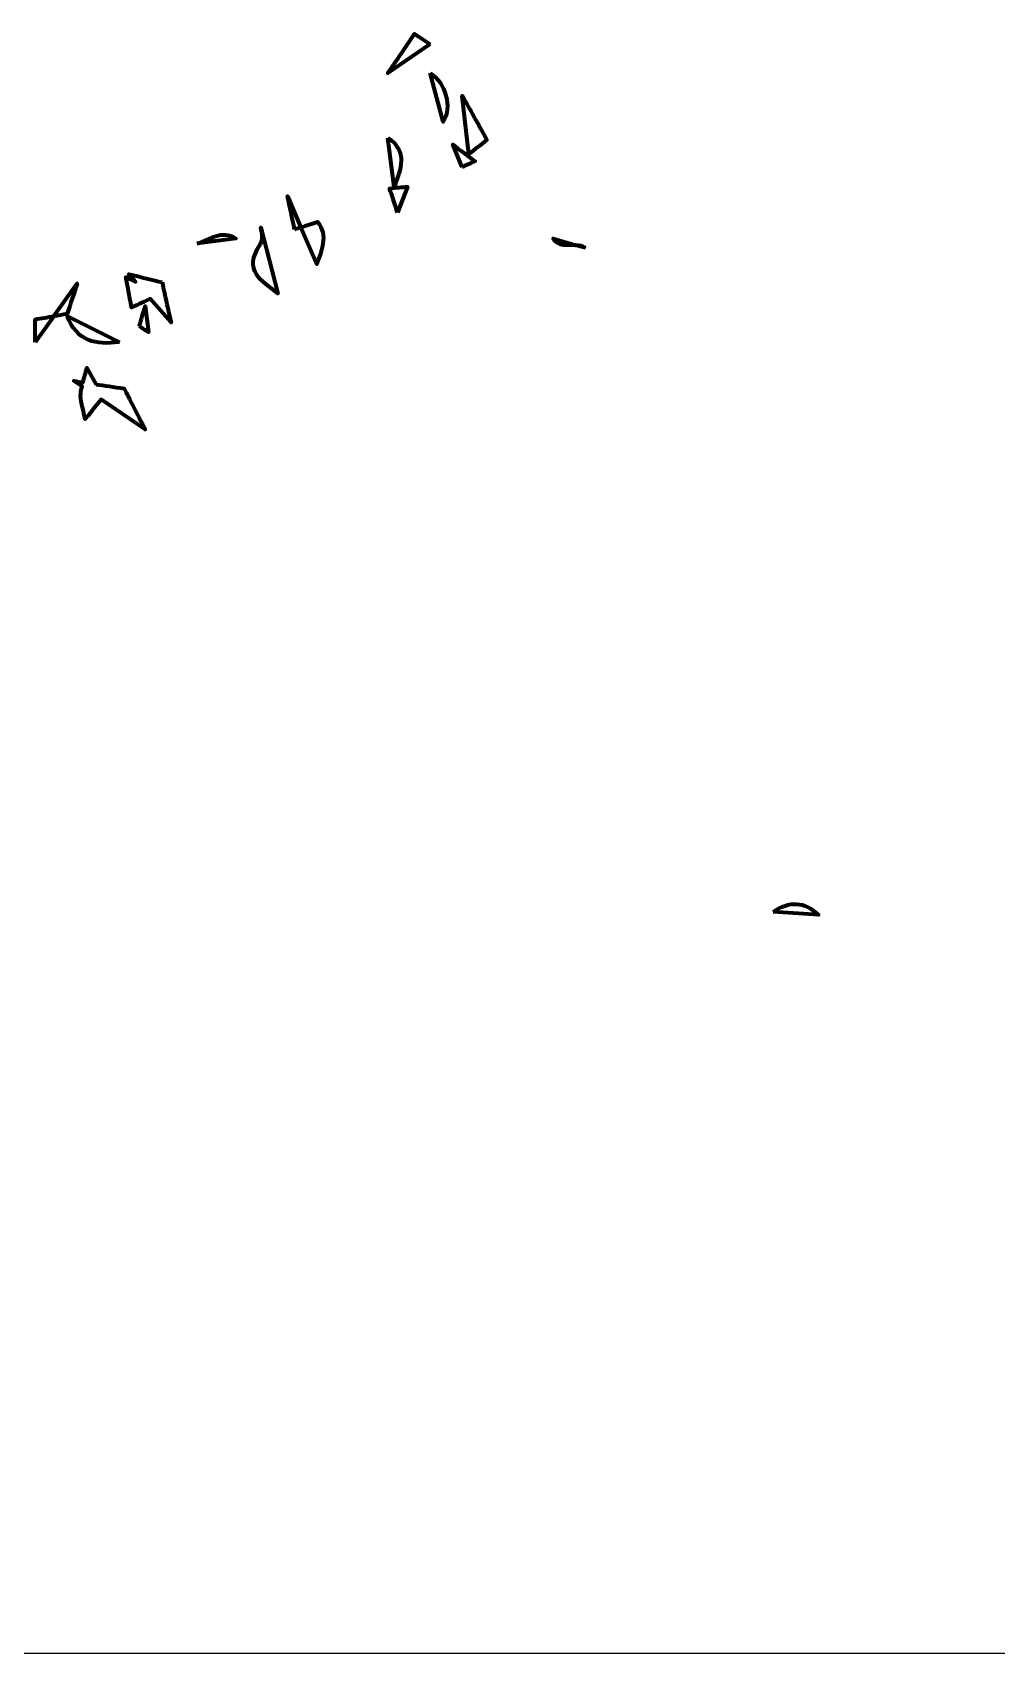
# Model space of a CAD drawing. Header units: inches. Extents: x 241 to 713, y -327 to -200.
# Drawn here: x 467.14 to 488.42, y -327 to -291.22 of the extents above; entities that cross this region are included whole.
import ezdxf

# ---------------------------------------------------------------- set-up
doc = ezdxf.new("R2010")
doc.units = ezdxf.units.IN
doc.header["$MEASUREMENT"] = 0
doc.layers.add('Layer 2', color=7, linetype='Continuous')
doc.layers.add('Layer 5', color=7, linetype='Continuous')
picture_1 = doc.add_image_def('image1.png', size_in_pixel=(128, 127))

# ---------------------------------------------------------------- blocks, each defined once
blk = doc.blocks.new('block 3')
at = {"layer": 'Layer 5', "color": 12, "lineweight": 70, "true_color": 0xcc0000}
for points, knots in [([(475.913, -291.481), (475.799, -291.404), (475.68, -291.328), (475.571, -291.252), (475.37, -291.557), (475.174, -291.839), (474.984, -292.122), (474.984, -292.122), (475.913, -291.481), (475.913, -291.481)], [0, 0, 0, 0, 1, 1, 1, 2, 2, 2, 3, 3, 3, 3]), ([(475.913, -292.122), (475.913, -292.122), (476.201, -293.198), (476.201, -293.198), (476.408, -292.882), (476.261, -292.323), (475.913, -292.122)], [0, 0, 0, 0, 1, 1, 1, 2, 2, 2, 2]), ([(476.772, -293.909), (476.902, -293.806), (477.033, -293.703), (477.168, -293.594), (476.967, -293.236), (476.799, -292.931), (476.625, -292.622), (476.625, -292.622), (476.772, -293.909), (476.772, -293.909)], [0, 0, 0, 0, 1, 1, 1, 2, 2, 2, 3, 3, 3, 3]), ([(474.984, -293.551), (474.984, -293.551), (475.125, -294.627), (475.125, -294.627), (475.261, -294.241), (475.435, -293.855), (474.984, -293.551)], [0, 0, 0, 0, 1, 1, 1, 2, 2, 2, 2]), ([(476.625, -294.197), (476.723, -294.148), (476.821, -294.105), (476.908, -294.067), (476.739, -293.942), (476.576, -293.817), (476.413, -293.697), (476.413, -293.697), (476.625, -294.197), (476.625, -294.197)], [0, 0, 0, 0, 1, 1, 1, 2, 2, 2, 3, 3, 3, 3]), ([(475.196, -295.197), (475.196, -295.197), (475.413, -294.627), (475.413, -294.627), (475.294, -294.638), (475.174, -294.648), (475.017, -294.665), (475.087, -294.866), (475.142, -295.034), (475.196, -295.197)], [0, 0, 0, 0, 1, 1, 1, 2, 2, 2, 3, 3, 3, 3]), ([(472.925, -295.572), (472.977, -295.555), (473.018, -295.541), (473.064, -295.526), (473.064, -295.526), (472.767, -294.839), (472.767, -294.839), (472.822, -295.078), (472.87, -295.322), (472.925, -295.572)], [0, 0, 0, 0, 1, 1, 1, 2, 2, 2, 3, 3, 3, 3]), ([(473.064, -295.526), (473.064, -295.526), (473.414, -296.338), (473.414, -296.338), (473.512, -296.029), (473.675, -295.719), (473.43, -295.404), (473.31, -295.444), (473.193, -295.483), (473.064, -295.526)], [0, 0, 0, 0, 1, 1, 1, 2, 2, 2, 3, 3, 3, 3]), ([(470.777, -295.88), (470.777, -295.88), (471.626, -295.768), (471.626, -295.768), (471.311, -295.565), (471.054, -295.794), (470.777, -295.88)], [0, 0, 0, 0, 1, 1, 1, 2, 2, 2, 2]), ([(472.169, -295.893), (471.773, -296.49), (472.202, -296.702), (472.555, -296.985), (472.555, -296.985), (472.177, -295.527), (472.177, -295.527), (472.213, -295.674), (472.228, -295.808), (472.169, -295.893)], [0, 0, 0, 0, 1, 1, 1, 2, 2, 2, 3, 3, 3, 3]), ([(479.122, -295.914), (479.122, -295.914), (478.63, -295.768), (478.63, -295.768), (478.747, -295.967), (478.943, -295.911), (479.122, -295.914)], [0, 0, 0, 0, 1, 1, 1, 2, 2, 2, 2]), ([(479.342, -295.98), (479.278, -295.926), (479.202, -295.916), (479.122, -295.914), (479.122, -295.914), (479.342, -295.98), (479.342, -295.98)], [0, 0, 0, 0, 1, 1, 1, 2, 2, 2, 2]), ([(470.001, -296.735), (469.795, -296.686), (469.534, -296.621), (469.268, -296.556), (469.268, -296.556), (469.415, -296.726), (469.415, -296.726), (469.415, -296.726), (469.197, -296.626), (469.197, -296.626), (469.235, -296.816), (469.273, -297.012), (469.328, -297.295), (469.494, -297.216), (469.623, -297.155), (469.74, -297.1), (469.74, -297.1), (470.197, -297.626), (470.197, -297.626), (470.148, -297.414), (470.105, -297.202), (470.05, -296.974), (470.034, -296.898), (470.018, -296.816), (470.001, -296.735)], [0, 0, 0, 0, 1, 1, 1, 2, 2, 2, 3, 3, 3, 4, 4, 4, 5, 5, 5, 6, 6, 6, 7, 7, 7, 8, 8, 8, 8]), ([(467.608, -297.486), (467.707, -297.47), (467.809, -297.452), (467.904, -297.436), (467.98, -297.197), (468.051, -296.985), (468.127, -296.767), (468.127, -296.767), (467.608, -297.486), (467.608, -297.486)], [0, 0, 0, 0, 1, 1, 1, 2, 2, 2, 3, 3, 3, 3]), ([(469.496, -297.708), (469.556, -297.746), (469.627, -297.794), (469.697, -297.838), (469.697, -297.838), (469.627, -297.267), (469.627, -297.267), (469.583, -297.414), (469.54, -297.555), (469.496, -297.708)], [0, 0, 0, 0, 1, 1, 1, 2, 2, 2, 3, 3, 3, 3]), ([(467.198, -298.055), (467.198, -298.055), (467.608, -297.486), (467.608, -297.486), (467.472, -297.508), (467.337, -297.53), (467.198, -297.555), (467.198, -297.718), (467.198, -297.887), (467.198, -298.055)], [0, 0, 0, 0, 1, 1, 1, 2, 2, 2, 3, 3, 3, 3]), ([(469.056, -298.055), (469.056, -298.055), (467.909, -297.485), (467.909, -297.485), (468.111, -298.039), (468.54, -298.131), (469.056, -298.055)], [0, 0, 0, 0, 1, 1, 1, 2, 2, 2, 2]), ([(468.542, -298.989), (468.542, -298.989), (468.339, -298.626), (468.339, -298.626), (468.312, -298.734), (468.279, -298.843), (468.252, -298.946), (468.187, -298.936), (468.116, -298.925), (468.051, -298.914), (468.051, -298.914), (468.234, -299.038), (468.234, -299.038), (468.221, -299.091), (468.206, -299.145), (468.203, -299.196), (468.192, -299.343), (468.252, -299.49), (468.301, -299.761), (468.461, -299.559), (468.561, -299.437), (468.653, -299.323), (468.653, -299.323), (469.627, -299.984), (469.627, -299.984), (469.447, -299.642), (469.273, -299.3), (469.159, -299.082), (468.925, -299.047), (468.728, -299.017), (468.542, -298.989)], [0, 0, 0, 0, 1, 1, 1, 2, 2, 2, 3, 3, 3, 4, 4, 4, 5, 5, 5, 6, 6, 6, 7, 7, 7, 8, 8, 8, 9, 9, 9, 10, 10, 10, 10]), ([(483.488, -310.629), (483.488, -310.629), (484.488, -310.699), (484.488, -310.699), (484.172, -310.39), (483.841, -310.39), (483.488, -310.629)], [0, 0, 0, 0, 1, 1, 1, 2, 2, 2, 2])]:
    blk.add_open_spline(points, degree=3, knots=knots, dxfattribs=at)
blk = doc.blocks.new('block 2')
at = {"layer": 'Layer 5'}
blk.add_blockref('block 3', (0, 0), dxfattribs=at)

msp = doc.modelspace()

# ---------------------------------------------------------------- block references
at = {"layer": 'Layer 5'}
msp.add_blockref('block 2', (0, 0), dxfattribs=at)

# ---------------------------------------------------------------- pictures from other files: only their frames are drawn
at = {"layer": 'Layer 2'}
image = msp.add_image(picture_1, insert=(416, -327), size_in_units=(128, 127), dxfattribs=at)

doc.saveas('drawing.dxf')
